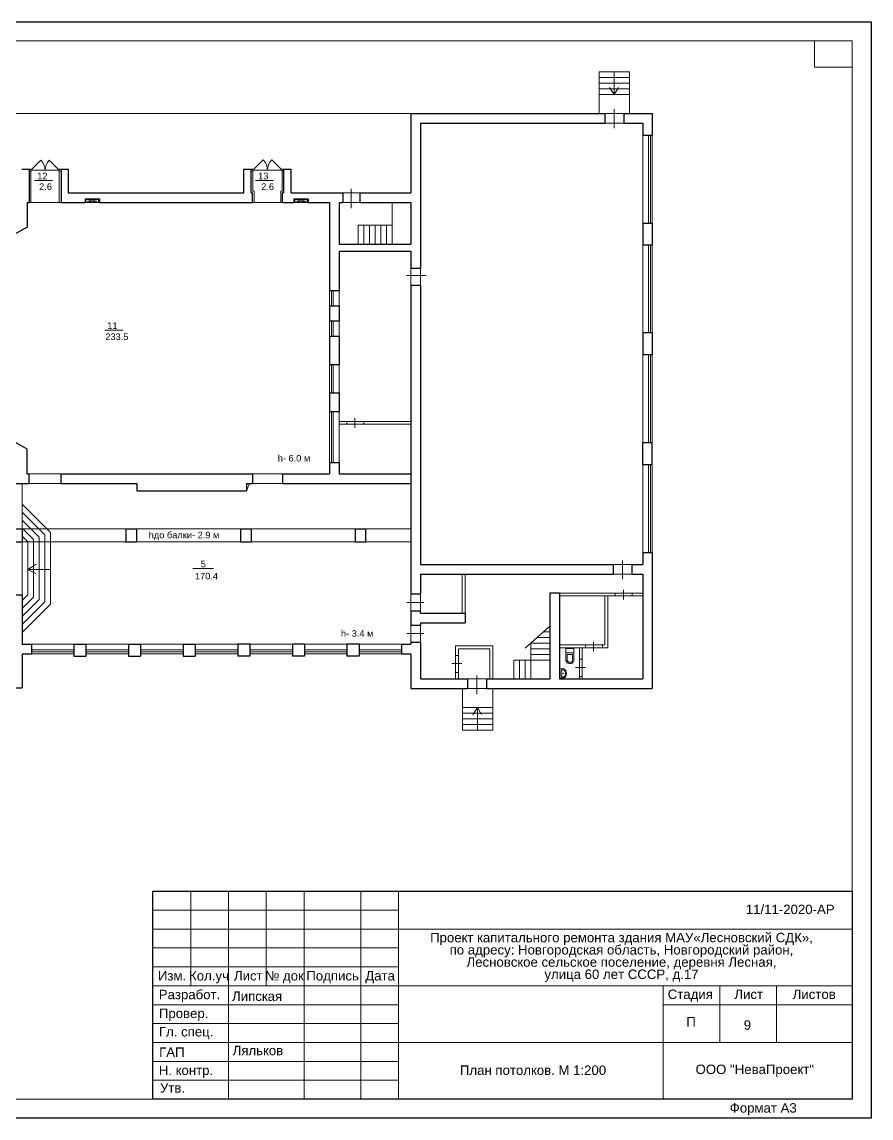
# Model space of a CAD drawing. Header units: metres. Extents: x 0 to 82, y 0 to 58.
# Drawn here: x 37.1 to 82, y 0 to 58 of the extents above; entities that cross this region are included whole.
import ezdxf
from ezdxf.enums import TextEntityAlignment as Align

# ---------------------------------------------------------------- set-up
doc = ezdxf.new("R2010")
doc.units = ezdxf.units.M
doc.header["$MEASUREMENT"] = 0
for name, color, linetype, lineweight in [('Level 1', 7, 'Continuous', 0), ('Level 4', 7, 'Continuous', 0), ('Level 44', 7, 'Continuous', 0), ('Level 50', 7, 'Continuous', 0), ('Level 63', 7, 'Continuous', 0)]:
    doc.layers.add(name, color=color, linetype=linetype, lineweight=lineweight)
doc.layers.add('YOLO_FRAME', color=1, linetype='Continuous')
doc.layers.add('YOLO_STAMP', color=1, linetype='Continuous')
doc.styles.add('GOST 2.304', font='CS_Gost2304.shx')
doc.styles.add('Style-Arial', font='arial.ttf')

# ---------------------------------------------------------------- blocks, each defined once
blk = doc.blocks.new('*U33')
at = {"color": 7, "linetype": 'Continuous', "lineweight": 30}
for p, q in [((-0.28, 0.35), (0.28, 0.35)), ((-0.28, 0.35), (-0.28, -0.35)), ((0.28, 0.35), (0.28, -0.35)), ((-0.28, -0.35), (0.28, -0.35))]:
    blk.add_line(p, q, dxfattribs=at)
blk = doc.blocks.new('SHIT2_3')
at = {"layer": 'Level 4', "color": 7, "linetype": 'Continuous', "lineweight": 0}
for p, q in [((-18.5017, -53), (-18.5017, 0)), ((18.5017, 0), (-18.5017, 0)), ((18.5017, -53), (18.5017, 0)), ((18.5017, -20), (-18.5017, -20)), ((-12.4997, -27.5), (-12.4997, -53)), ((12.5014, -27.5), (-12.4997, -27.5)), ((12.5014, -53), (12.5014, -27.5))]:
    blk.add_line(p, q, dxfattribs=at)
at = {"layer": 'Level 4', "color": 7, "linetype": 'Continuous', "lineweight": 0, "extrusion": (0, 0, -1), "flags": 128}
for points in [[(18.5017, -53), (18.308, -55.5017), (17.7315, -57.9438), (16.7859, -60.268), (15.4938, -62.419), (13.8859, -64.3454), (12.0007, -66.0014)], [(12.4997, -53), (12.3239, -54.8901), (11.8026, -56.7154), (10.9537, -58.4132), (9.8062, -59.9254), (8.3995, -61.2)], [(12.0001, -66.0006), (9.8473, -67.4084), (7.5316, -68.5283), (5.0913, -69.3417), (2.5668, -69.8352), (-0.0002, -70.0007), (-2.5671, -69.8354), (-5.0917, -69.342), (-7.532, -68.5288), (-9.8478, -67.409), (-12.0007, -66.0014)], [(8.3995, -61.2), (6.4969, -62.4009), (4.4265, -63.2816), (2.2418, -63.8193), (-0.0008, -64), (-2.2435, -63.8193), (-4.4282, -63.2816), (-6.4986, -62.4009), (-8.4012, -61.2)], [(-8.4012, -61.2), (-9.8079, -59.9254), (-10.9554, -58.4132), (-11.8043, -56.7154), (-12.3256, -54.8901), (-12.5014, -53)], [(-12.0007, -66.0014), (-13.8859, -64.3454), (-15.4938, -62.419), (-16.7859, -60.268), (-17.7315, -57.9438), (-18.308, -55.5017), (-18.5017, -53)]]:
    blk.add_lwpolyline(points, dxfattribs=at)
blk = doc.blocks.new('SINK10_3')
at = {"layer": 'Level 4', "color": 7, "linetype": 'Continuous', "lineweight": 0}
for p, q in [((-23, 0), (-23, -16.8)), ((23, 0), (-23, 0)), ((23, 0), (23, -16.8)), ((-17.9, -12.3), (-18, -13.4)), ((-18, -13.4), (-18, -16.8)), ((-17.5, -11.2), (-17.9, -12.3)), ((-16.8, -10.1), (-17.5, -11.2)), ((-15.9, -9.2), (-16.8, -10.1)), ((-14.8, -8.3), (-15.9, -9.2)), ((-13.6, -7.7), (-14.8, -8.3)), ((-12.2, -7.2), (-13.6, -7.7)), ((-10.7, -6.9), (-12.2, -7.2)), ((-9.1, -6.8), (-10.7, -6.9)), ((-9.1, -6.8), (-9.1, -6.8)), ((9.1, -6.8), (-9.1, -6.8)), ((9.1, -6.8), (9.1, -6.8)), ((10.7, -6.9), (9.1, -6.8)), ((12.2, -7.2), (10.7, -6.9)), ((13.6, -7.7), (12.2, -7.2)), ((14.8, -8.3), (13.6, -7.7)), ((15.9, -9.2), (14.8, -8.3)), ((16.8, -10.1), (15.9, -9.2)), ((17.5, -11.2), (16.8, -10.1)), ((17.9, -12.3), (17.5, -11.2)), ((18, -13.4), (17.9, -12.3)), ((18, -13.4), (18, -16.8))]:
    blk.add_line(p, q, dxfattribs=at)
for centre, radius, start, end in [((-9.1, -16.8), 13.9, 180, 241.5254), ((-9.1, -16.8), 8.89, 180, 241.5254), ((0, 0), 33, 241.5254, 298.4746), ((0, 0), 28, 241.5254, 298.4746), ((0, -15.2), 1.75, 0, 360), ((9.1, -16.8), 8.89, 298.4746, 360), ((9.1, -16.8), 13.9, 298.4746, 360)]:
    blk.add_arc(centre, radius, start, end, dxfattribs=at)
blk = doc.blocks.new('*U38')
at = {"layer": 'Level 50', "color": 7, "linetype": 'Continuous', "lineweight": 0}
for p, q in [((-20.487, 14.5), (20.513, 14.5)), ((20.513, 14.5), (20.513, -14.5)), ((20.513, -14.5), (-20.487, -14.5))]:
    blk.add_line(p, q, dxfattribs=at)
at = {"layer": 'Level 50', "color": 7, "linetype": 'Continuous', "lineweight": 13}
for p, q in [((-18.487, 14), (20.013, 14)), ((19.013, 14), (19.013, 13.3)), ((20.013, 14), (20.013, -14)), ((19.013, 13.3), (20.013, 13.3)), ((-18.926, -14), (20.013, -14))]:
    blk.add_line(p, q, dxfattribs=at)
at = {"layer": 'Level 63', "color": 7, "linetype": 'Continuous', "lineweight": 13}
for p, q in [((1.513, -8.5), (20.013, -8.5)), ((1.513, -8.5), (1.513, -14)), ((2.513, -8.5), (2.513, -11)), ((3.513, -8.5), (3.513, -14)), ((4.513, -8.5), (4.513, -11)), ((5.513, -8.5), (5.513, -14)), ((7.013, -8.5), (7.013, -14)), ((8.013, -8.5), (8.013, -14)), ((8.013, -9.5), (20.013, -9.5)), ((1.513, -10.5), (8.013, -10.5)), ((1.513, -11), (8.013, -11)), ((8.013, -11), (20.013, -11)), ((15.013, -11.5), (20.013, -11.5)), ((8.013, -12.5), (20.013, -12.5))]:
    blk.add_line(p, q, dxfattribs=at)
at = {"layer": 'Level 63', "color": 7, "linetype": 'Continuous', "lineweight": 0}
for p, q in [((1.513, -9), (8.013, -9)), ((1.513, -9.5), (8.013, -9.5)), ((1.513, -10), (8.013, -10)), ((1.513, -11.5), (8.013, -11.5)), ((1.513, -12), (8.013, -12)), ((1.513, -12.5), (8.013, -12.5)), ((1.513, -13), (8.013, -13)), ((1.513, -13.5), (8.013, -13.5))]:
    blk.add_line(p, q, dxfattribs=at)
at = {"layer": 'Level 63', "color": 7, "linetype": 'Continuous', "lineweight": 13, "flags": 128}
for points in [[(15.013, -11), (15.013, -14)], [(16.513, -11), (16.513, -12.5)], [(18.013, -11), (18.013, -12.5)]]:
    blk.add_lwpolyline(points, dxfattribs=at)
at = {"layer": 'Level 63', "color": 7, "linetype": 'Continuous', "lineweight": 0, "style": 'Style-Arial'}
for s, p in [('Изм.', (2.02, -10.735)), ('Кол.уч', (2.997, -10.735)), ('Лист', (4.036, -10.735)), ('№ док', (4.994, -10.735)), ('Подпись', (6.268, -10.735)), ('Дата', (7.524, -10.735)), ('Разработ.', (2.482, -11.231)), ('Стадия', (15.731, -11.225)), ('Лист', (17.276, -11.225)), ('Листов', (19.009, -11.225)), ('Провер.', (2.327, -11.729)), ('Гл. спец.', (2.393, -12.216)), ('ГАП', (2.014, -12.757)), ('Н. контр.', (2.388, -13.235)), ('ООО "НеваПроект"', (17.436, -13.211)), ('Утв.', (2.032, -13.702)), ('Формат А3', (17.66, -14.231))]:
    blk.add_text(s, height=0.25, dxfattribs=at).set_placement(p, align=Align.MIDDLE_CENTER)
blk = doc.blocks.new('формат_А3_1')
at = {"layer": 'Level 50', "color": 7, "linetype": 'Continuous', "lineweight": 13}
blk.add_blockref('*U38', (20.487, -14.5), dxfattribs=at)

msp = doc.modelspace()

# ---------------------------------------------------------------- linework, layer by layer
at = {"color": 7, "linetype": 'Continuous', "lineweight": 0}
for p, q in [((67.61482001, 53.15294122), (67.61482001, 55.35294122)), ((67.61482001, 55.35294122), (69.21482001, 55.35294122)), ((68.41482001, 54.15294122), (68.41482001, 55.35294122)), ((69.21482001, 53.15294122), (69.21482001, 55.35294122)), ((67.61482001, 55.05294122), (69.21482001, 55.05294122)), ((67.61482001, 54.75294122), (69.21482001, 54.75294122)), ((68.41482001, 54.15294122), (68.16040449, 54.53631055)), ((68.41482001, 54.15294122), (68.63031675, 54.52409343)), ((67.61482001, 54.45294122), (69.21482001, 54.45294122)), ((67.61482001, 54.15294122), (69.21482001, 54.15294122)), ((68.40439116, 53.38014354), (68.40439116, 52.38014354)), ((34.20482001, 53.15294122), (57.65482001, 53.15294122)), ((67.91482001, 53.15294122), (68.91482001, 53.15294122)), ((68.91482001, 52.64294122), (67.91482001, 52.64294122)), ((69.91482001, 47.34794122), (69.91482001, 52.00294122)), ((70.22482001, 52.00294122), (70.22482001, 47.34794122)), ((70.32482001, 52.00294122), (70.32482001, 47.34794122)), ((70.42482001, 52.00294122), (70.42482001, 47.34794122)), ((37.54482001, 50.15294122), (38.07515009, 50.68327131)), ((38.51448992, 50.68327131), (39.04482001, 50.15294122)), ((49.29482001, 50.15294122), (49.83929223, 50.69741344)), ((50.29034779, 50.69741344), (50.83482001, 50.15294122)), ((37.54482001, 50.15294122), (39.04482001, 50.15294122)), ((49.29482001, 50.15294122), (50.83482001, 50.15294122)), ((54.05482001, 48.95294122), (54.95482001, 48.95294122)), ((54.49282814, 49.17473836), (54.49282814, 48.14850059)), ((37.54482001, 48.44294122), (39.04482001, 48.44294122)), ((40.42482001, 48.44294122), (41.17482001, 48.44294122)), ((40.45902191, 48.61082198), (41.11402442, 48.4624542)), ((41.11402442, 48.61082198), (40.45902191, 48.4624542)), ((49.26482001, 48.44294122), (50.76482001, 48.44294122)), ((51.45752693, 48.44294122), (52.20752693, 48.44294122)), ((51.5020722, 48.4624542), (52.15707471, 48.61082198)), ((52.15707471, 48.4624542), (51.5020722, 48.61082198)), ((54.95482001, 48.44294122), (54.05482001, 48.44294122)), ((56.65482001, 48.44294122), (56.65482001, 46.24294122)), ((54.85482001, 47.24294122), (56.65482001, 47.24294122)), ((54.85482001, 47.24294122), (54.85482001, 46.24294122)), ((55.15482001, 47.24294122), (55.15482001, 46.24294122)), ((55.45482001, 47.24294122), (55.45482001, 46.24294122)), ((55.75482001, 47.24294122), (55.75482001, 46.24294122)), ((56.05482001, 47.24294122), (56.05482001, 46.24294122)), ((56.35482001, 47.24294122), (56.35482001, 46.24294122)), ((69.91482001, 46.19794122), (69.91482001, 41.54294122)), ((70.22482001, 46.19794122), (70.22482001, 41.54294122)), ((70.32482001, 46.19794122), (70.32482001, 41.54294122)), ((70.42482001, 46.19794122), (70.42482001, 41.54294122)), ((57.65482001, 44.96294122), (57.65482001, 44.06294122)), ((58.16482001, 44.06294122), (58.16482001, 44.96294122)), ((57.41651171, 44.57890735), (58.46313447, 44.57890735)), ((53.44482001, 43.78058527), (53.44482001, 42.98058527)), ((53.54482001, 43.78058527), (53.54482001, 42.98058527)), ((53.44482001, 41.38058527), (53.44482001, 42.18058527)), ((53.54482001, 41.38058527), (53.54482001, 42.18058527)), ((69.91482001, 35.73794122), (69.91482001, 40.39294122)), ((70.22482001, 35.73794122), (70.22482001, 40.39294122)), ((70.32482001, 35.73794122), (70.32482001, 40.39294122)), ((70.42482001, 35.73794122), (70.42482001, 40.39294122)), ((53.44482001, 39.88058527), (53.44482001, 38.38058527)), ((53.54482001, 39.88058527), (53.54482001, 38.38058527)), ((53.44482001, 37.38058527), (53.44482001, 34.68058527)), ((53.54482001, 37.38058527), (53.54482001, 34.68058527)), ((54.25482001, 36.86294122), (55.15482001, 36.86294122)), ((55.15482001, 36.71294122), (54.25482001, 36.71294122)), ((54.68672008, 37.03600722), (54.68672008, 36.51677977)), ((69.91482001, 34.58794122), (69.91482001, 29.93294122)), ((70.22482001, 29.93294122), (70.22482001, 34.58794122)), ((70.32482001, 29.93294122), (70.32482001, 34.58794122)), ((70.42482001, 29.93294122), (70.42482001, 34.58794122)), ((37.44482001, 34.09294122), (39.14482001, 34.09294122)), ((49.26482001, 34.09294122), (50.86482001, 34.09294122)), ((37.44482001, 33.58294122), (39.14482001, 33.58294122)), ((49.26482001, 33.58294122), (50.86482001, 33.58294122)), ((38.57482001, 30.9799975), (37.07482001, 32.4799975)), ((38.27482001, 30.85573343), (37.07482001, 32.05573343)), ((37.97482001, 30.73146936), (37.07482001, 31.63146936)), ((37.67482001, 30.60720529), (37.07482001, 31.20720529)), ((37.37482001, 30.48294122), (37.07482001, 30.78294122)), ((38.27482001, 30.85573343), (38.27482001, 27.31014902)), ((38.57482001, 30.9799975), (38.57482001, 27.18588495)), ((37.37482001, 30.48294122), (37.37482001, 27.68294122)), ((37.67482001, 30.60720529), (37.67482001, 27.55867715)), ((37.97482001, 30.73146936), (37.97482001, 27.43441309)), ((37.37482001, 29.03294122), (37.82495074, 29.30623447)), ((38.57482001, 29.03294122), (37.37482001, 29.03294122)), ((37.37482001, 29.03294122), (37.7997733, 28.81480761)), ((68.36482001, 29.29294122), (69.36482001, 29.29294122)), ((68.85191898, 28.51071335), (68.85191898, 29.51071335)), ((69.36482001, 28.78294122), (68.36482001, 28.78294122)), ((68.89672008, 27.95600722), (68.89672008, 27.43677977)), ((37.37482001, 27.68294122), (37.07482001, 27.38294122)), ((37.67482001, 27.55867715), (37.07482001, 26.95867715)), ((37.97482001, 27.43441309), (37.07482001, 26.53441309)), ((38.27482001, 27.31014902), (37.07482001, 26.11014902)), ((57.44310283, 27.27708831), (58.34310283, 27.27708831)), ((57.65482001, 27.73294122), (57.65482001, 26.83294122)), ((58.16482001, 26.83294122), (58.16482001, 27.73294122)), ((68.46482001, 27.78294122), (69.36482001, 27.78294122)), ((69.36482001, 27.63294122), (68.46482001, 27.63294122)), ((38.57482001, 27.18588495), (37.07482001, 25.68588495)), ((57.44310283, 25.63879414), (58.34310283, 25.63879414)), ((57.65482001, 25.18294122), (57.65482001, 26.08294122)), ((58.16482001, 26.08294122), (58.16482001, 25.18294122)), ((65.00482001, 26.03294122), (63.69752937, 24.85637965)), ((64.67148668, 25.73294122), (65.00482001, 25.73294122)), ((37.56982001, 25.08294122), (39.81982001, 25.08294122)), ((40.45982001, 25.08294122), (42.70982001, 25.08294122)), ((43.34982001, 25.08294122), (45.59982001, 25.08294122)), ((48.48982001, 25.08294122), (46.23982001, 25.08294122)), ((51.37982001, 25.08294122), (49.12982001, 25.08294122)), ((54.26982001, 25.08294122), (52.01982001, 25.08294122)), ((57.15982001, 25.08294122), (54.90982001, 25.08294122)), ((64.00482001, 25.13294122), (65.00482001, 25.13294122)), ((64.00482001, 25.13294122), (64.00482001, 23.23294122)), ((64.33815334, 25.43294122), (65.00482001, 25.43294122)), ((66.88537548, 25.03294122), (67.78537548, 25.03294122)), ((67.31727555, 25.20600722), (67.31727555, 24.68677977)), ((39.81982001, 24.77294122), (37.56982001, 24.77294122)), ((39.81982001, 24.67294122), (37.56982001, 24.67294122)), ((39.81982001, 24.57294122), (37.56982001, 24.57294122)), ((42.70982001, 24.77294122), (40.45982001, 24.77294122)), ((42.70982001, 24.67294122), (40.45982001, 24.67294122)), ((42.70982001, 24.57294122), (40.45982001, 24.57294122)), ((45.59982001, 24.77294122), (43.34982001, 24.77294122)), ((45.59982001, 24.67294122), (43.34982001, 24.67294122)), ((45.59982001, 24.57294122), (43.34982001, 24.57294122)), ((46.23982001, 24.77294122), (48.48982001, 24.77294122)), ((46.23982001, 24.67294122), (48.48982001, 24.67294122)), ((46.23982001, 24.57294122), (48.48982001, 24.57294122)), ((49.12982001, 24.77294122), (51.37982001, 24.77294122)), ((49.12982001, 24.67294122), (51.37982001, 24.67294122)), ((49.12982001, 24.57294122), (51.37982001, 24.57294122)), ((52.01982001, 24.77294122), (54.26982001, 24.77294122)), ((52.01982001, 24.67294122), (54.26982001, 24.67294122)), ((52.01982001, 24.57294122), (54.26982001, 24.57294122)), ((54.90982001, 24.77294122), (57.15982001, 24.77294122)), ((54.90982001, 24.67294122), (57.15982001, 24.67294122)), ((54.90982001, 24.57294122), (57.15982001, 24.57294122)), ((60.01482001, 23.58294122), (60.01482001, 24.48294122)), ((60.16482001, 24.48294122), (60.16482001, 23.58294122)), ((64.00482001, 24.83294122), (65.00482001, 24.83294122)), ((64.00482001, 24.53294122), (65.00482001, 24.53294122)), ((67.78537548, 24.88294122), (66.88537548, 24.88294122)), ((60.337886, 24.05104115), (59.81865856, 24.05104115)), ((63.10482001, 24.23294122), (63.10482001, 23.23294122)), ((63.10482001, 24.23294122), (65.00482001, 24.23294122)), ((63.40482001, 24.23294122), (63.40482001, 23.23294122)), ((63.70482001, 24.23294122), (63.70482001, 23.23294122)), ((66.887886, 23.8416714), (66.36865856, 23.8416714)), ((66.56482001, 23.37357147), (66.56482001, 24.27357147)), ((66.71482001, 24.27357147), (66.71482001, 23.37357147)), ((60.65482001, 23.23294122), (61.65482001, 23.23294122)), ((61.13545321, 23.42596605), (61.13545321, 22.42596605)), ((60.37803817, 22.72294122), (60.37803817, 20.52294122)), ((61.65482001, 22.72294122), (60.65482001, 22.72294122)), ((61.97803817, 22.72294122), (61.97803817, 20.52294122)), ((60.37803817, 21.72294122), (61.97803817, 21.72294122)), ((61.17803817, 21.72294122), (60.92362265, 21.3395719)), ((61.17803817, 21.72294122), (61.17803817, 20.52294122)), ((61.17803817, 21.72294122), (61.39353491, 21.35178901)), ((60.37803817, 21.42294122), (61.97803817, 21.42294122)), ((60.37803817, 21.12294122), (61.97803817, 21.12294122)), ((60.37803817, 20.82294122), (61.97803817, 20.82294122)), ((60.37803817, 20.52294122), (61.97803817, 20.52294122))]:
    msp.add_line(p, q, dxfattribs=at)
at = {"color": 7, "linetype": 'Continuous', "lineweight": 30}
for p, q in [((57.65482001, 53.15294122), (67.91482001, 53.15294122)), ((57.65482001, 53.15294122), (57.65482001, 48.95294122)), ((67.91482001, 53.15294122), (67.91482001, 52.64294122)), ((68.91482001, 53.15294122), (68.91482001, 52.64294122)), ((68.91482001, 53.15294122), (70.42482001, 53.15294122)), ((70.42482001, 53.15294122), (70.42482001, 52.00294122)), ((58.16482001, 52.64294122), (58.16482001, 44.96294122)), ((58.16482001, 52.64294122), (67.91482001, 52.64294122)), ((68.91482001, 52.64294122), (69.91482001, 52.64294122)), ((69.91482001, 52.64294122), (69.91482001, 52.00294122)), ((69.91482001, 52.00294122), (70.42482001, 52.00294122)), ((37.06482001, 50.20294122), (37.44482001, 50.20294122)), ((37.44482001, 50.20294122), (37.44482001, 48.44294122)), ((39.14482001, 50.20294122), (39.14482001, 48.44294122)), ((39.14482001, 50.20294122), (39.52482001, 50.20294122)), ((39.52482001, 50.20294122), (39.52482001, 48.95294122)), ((48.81482001, 50.20294122), (49.19482001, 50.20294122)), ((48.81482001, 48.95294122), (48.81482001, 50.20294122)), ((49.19482001, 48.95294122), (49.19482001, 50.20294122)), ((50.93482001, 48.95294122), (50.93482001, 50.20294122)), ((50.93482001, 50.20294122), (51.31482001, 50.20294122)), ((51.31482001, 48.95294122), (51.31482001, 50.20294122)), ((39.52482001, 48.95294122), (48.81482001, 48.95294122)), ((49.19482001, 48.95294122), (49.26482001, 48.95294122)), ((49.26482001, 48.44294122), (49.26482001, 48.95294122)), ((50.93482001, 48.95294122), (50.86482001, 48.95294122)), ((50.86482001, 48.44294122), (50.86482001, 48.95294122)), ((51.31482001, 48.95294122), (54.05482001, 48.95294122)), ((54.05482001, 48.95294122), (54.05482001, 48.44294122)), ((54.95482001, 48.95294122), (54.95482001, 48.44294122)), ((54.95482001, 48.95294122), (57.65482001, 48.95294122)), ((37.34482001, 48.44294122), (37.34482001, 47.14294122)), ((37.34482001, 48.44294122), (37.44482001, 48.44294122)), ((39.14482001, 48.44294122), (40.42482001, 48.44294122)), ((40.42482001, 48.64294122), (40.42482001, 48.44294122)), ((40.42482001, 48.64294122), (41.17482001, 48.64294122)), ((41.17482001, 48.64294122), (41.17482001, 48.44294122)), ((41.17482001, 48.44294122), (49.26482001, 48.44294122)), ((50.86482001, 48.44294122), (51.45752693, 48.44294122)), ((51.45752693, 48.64294122), (51.45752693, 48.44294122)), ((51.45752693, 48.64294122), (52.20752693, 48.64294122)), ((52.20752693, 48.64294122), (52.20752693, 48.44294122)), ((52.20752693, 48.44294122), (53.34482001, 48.44294122)), ((53.34482001, 48.44294122), (53.34482001, 43.78058527)), ((53.85482001, 48.44294122), (53.85482001, 46.24294122)), ((53.85482001, 48.44294122), (54.05482001, 48.44294122)), ((54.95482001, 48.44294122), (57.65482001, 48.44294122)), ((57.65482001, 48.44294122), (57.65482001, 46.24294122)), ((37.34482001, 47.14294122), (34.34482001, 45.44294122)), ((69.91482001, 47.34794122), (70.42482001, 47.34794122)), ((69.91482001, 47.34794122), (69.91482001, 46.19794122)), ((70.42482001, 47.34794122), (70.42482001, 46.19794122)), ((53.85482001, 46.24294122), (57.65482001, 46.24294122)), ((53.85482001, 45.86294122), (57.65482001, 45.86294122)), ((53.85482001, 45.86294122), (53.85482001, 43.78058527)), ((57.65482001, 45.86294122), (57.65482001, 44.96294122)), ((69.91482001, 46.19794122), (70.42482001, 46.19794122)), ((57.65482001, 44.96294122), (58.16482001, 44.96294122)), ((53.34482001, 43.78058527), (53.85482001, 43.78058527)), ((57.65482001, 44.06294122), (58.16482001, 44.06294122)), ((57.65482001, 44.06294122), (57.65482001, 27.73294122)), ((58.16482001, 44.06294122), (58.16482001, 29.29294122)), ((53.34482001, 42.98058527), (53.85482001, 42.98058527)), ((53.34482001, 42.98058527), (53.34482001, 42.18058527)), ((53.85482001, 42.98058527), (53.85482001, 42.18058527)), ((53.34482001, 42.18058527), (53.85482001, 42.18058527)), ((53.34482001, 41.38058527), (53.85482001, 41.38058527)), ((53.34482001, 41.38058527), (53.34482001, 39.88058527)), ((53.85482001, 41.38058527), (53.85482001, 39.88058527)), ((70.42482001, 41.54294122), (69.91482001, 41.54294122)), ((69.91482001, 41.54294122), (69.91482001, 40.39294122)), ((70.42482001, 41.54294122), (70.42482001, 40.39294122)), ((70.42482001, 40.39294122), (69.91482001, 40.39294122)), ((53.34482001, 39.88058527), (53.85482001, 39.88058527)), ((53.34482001, 38.38058527), (53.85482001, 38.38058527)), ((53.34482001, 38.38058527), (53.34482001, 37.38058527)), ((53.85482001, 38.38058527), (53.85482001, 37.38058527)), ((53.34482001, 37.38058527), (53.85482001, 37.38058527)), ((37.34482001, 35.39294122), (34.34482001, 37.09294122)), ((37.34482001, 34.09294122), (37.34482001, 35.39294122)), ((69.91482001, 35.73794122), (70.42482001, 35.73794122)), ((69.91482001, 34.58794122), (69.91482001, 35.73794122)), ((70.42482001, 34.58794122), (70.42482001, 35.73794122)), ((53.34482001, 34.68058527), (53.34482001, 34.09294122)), ((53.34482001, 34.68058527), (53.85482001, 34.68058527)), ((53.85482001, 34.68058527), (53.85482001, 34.09294122)), ((69.91482001, 34.58794122), (70.42482001, 34.58794122)), ((37.34482001, 34.09294122), (37.44482001, 34.09294122)), ((37.44482001, 33.58294122), (37.44482001, 34.09294122)), ((39.14482001, 33.58294122), (39.14482001, 34.09294122)), ((39.14482001, 34.09294122), (49.26482001, 34.09294122)), ((49.26482001, 34.09294122), (49.26482001, 33.58294122)), ((50.86482001, 34.09294122), (50.86482001, 33.58294122)), ((50.86482001, 34.09294122), (53.34482001, 34.09294122)), ((53.85482001, 34.09294122), (57.65482001, 34.09294122)), ((35.94308105, 33.58294122), (37.44482001, 33.58294122)), ((39.14482001, 33.58294122), (43.15482001, 33.58294122)), ((43.15482001, 33.58294122), (43.15482001, 33.18294122)), ((43.15482001, 33.18294122), (48.95482001, 33.18294122)), ((48.95482001, 33.58294122), (48.95482001, 33.18294122)), ((48.95482001, 33.58294122), (49.26482001, 33.58294122)), ((50.86482001, 33.58294122), (57.65482001, 33.58294122)), ((69.91482001, 29.93294122), (69.91482001, 29.29294122)), ((69.91482001, 29.93294122), (70.42482001, 29.93294122)), ((70.42482001, 29.93294122), (70.42482001, 22.72294122)), ((58.16482001, 29.29294122), (68.36482001, 29.29294122)), ((68.36482001, 28.78294122), (68.36482001, 29.29294122)), ((69.36482001, 28.78294122), (69.36482001, 29.29294122)), ((69.36482001, 29.29294122), (69.91482001, 29.29294122)), ((58.16482001, 28.78294122), (68.36482001, 28.78294122)), ((58.16482001, 28.78294122), (58.16482001, 27.73294122)), ((69.36482001, 28.78294122), (69.91482001, 28.78294122)), ((69.91482001, 28.78294122), (69.91482001, 23.23294122)), ((36.43482001, 27.68294122), (37.07482001, 27.68294122)), ((37.07482001, 27.68294122), (37.07482001, 25.08294122)), ((57.65482001, 27.73294122), (58.16482001, 27.73294122)), ((65.00482001, 27.78294122), (65.00482001, 23.23294122)), ((65.51482001, 27.78294122), (65.00482001, 27.78294122)), ((65.51482001, 27.78294122), (65.51482001, 23.23294122)), ((57.65482001, 26.83294122), (58.16482001, 26.83294122)), ((57.65482001, 26.83294122), (57.65482001, 26.08294122)), ((58.16482001, 26.71294122), (58.16482001, 26.83294122)), ((58.16482001, 26.71294122), (60.51482001, 26.71294122)), ((60.51482001, 26.71294122), (60.51482001, 26.20294122)), ((58.16482001, 26.20294122), (60.51482001, 26.20294122)), ((58.16482001, 26.20294122), (58.16482001, 26.08294122)), ((57.65482001, 26.08294122), (58.16482001, 26.08294122)), ((37.07482001, 25.08294122), (37.56982001, 25.08294122)), ((37.56982001, 25.08294122), (37.56982001, 24.57294122)), ((39.81982001, 25.08294122), (39.81982001, 24.44294122)), ((39.81982001, 25.08294122), (40.45982001, 25.08294122)), ((40.45982001, 25.08294122), (40.45982001, 24.44294122)), ((42.70982001, 25.08294122), (42.70982001, 24.44294122)), ((42.70982001, 25.08294122), (43.34982001, 25.08294122)), ((43.34982001, 25.08294122), (43.34982001, 24.44294122)), ((45.59982001, 25.08294122), (45.59982001, 24.44294122)), ((45.59982001, 25.08294122), (46.23982001, 25.08294122)), ((46.23982001, 25.08294122), (46.23982001, 24.44294122)), ((48.48982001, 25.08294122), (48.48982001, 24.44294122)), ((49.12982001, 25.08294122), (48.48982001, 25.08294122)), ((49.12982001, 25.08294122), (49.12982001, 24.44294122)), ((51.37982001, 25.08294122), (51.37982001, 24.44294122)), ((52.01982001, 25.08294122), (51.37982001, 25.08294122)), ((52.01982001, 25.08294122), (52.01982001, 24.44294122)), ((54.26982001, 25.08294122), (54.26982001, 24.44294122)), ((54.90982001, 25.08294122), (54.26982001, 25.08294122)), ((54.90982001, 25.08294122), (54.90982001, 24.44294122)), ((57.15982001, 25.08294122), (57.65482001, 25.08294122)), ((57.15982001, 25.08294122), (57.15982001, 24.57294122)), ((57.65482001, 25.18294122), (58.16482001, 25.18294122)), ((57.65482001, 25.18294122), (57.65482001, 25.08294122)), ((58.16482001, 25.18294122), (58.16482001, 23.23294122)), ((37.07482001, 24.57294122), (37.56982001, 24.57294122)), ((37.07482001, 24.57294122), (37.07482001, 22.77294122)), ((39.81982001, 24.44294122), (40.45982001, 24.44294122)), ((42.70982001, 24.44294122), (43.34982001, 24.44294122)), ((45.59982001, 24.44294122), (46.23982001, 24.44294122)), ((49.12982001, 24.44294122), (48.48982001, 24.44294122)), ((52.01982001, 24.44294122), (51.37982001, 24.44294122)), ((54.90982001, 24.44294122), (54.26982001, 24.44294122)), ((57.15982001, 24.57294122), (57.65482001, 24.57294122)), ((57.65482001, 24.57294122), (57.65482001, 22.72294122)), ((58.16482001, 23.23294122), (60.65482001, 23.23294122)), ((60.65482001, 23.23294122), (60.65482001, 22.72294122)), ((61.65482001, 23.23294122), (61.65482001, 22.72294122)), ((61.65482001, 23.23294122), (65.00482001, 23.23294122)), ((65.51482001, 23.23294122), (69.91482001, 23.23294122)), ((33.46482001, 22.77294122), (37.07482001, 22.77294122)), ((57.65482001, 22.72294122), (60.65482001, 22.72294122)), ((61.65482001, 22.72294122), (70.42482001, 22.72294122))]:
    msp.add_line(p, q, dxfattribs=at)
at = {"color": 7, "linetype": 'Continuous', "lineweight": 13}
for p, q in [((37.54482001, 50.10294122), (37.44482001, 50.10294122)), ((37.54482001, 50.10294122), (37.54482001, 48.44294122)), ((39.04482001, 50.10294122), (39.04482001, 48.44294122)), ((49.29482001, 49.05294122), (49.29482001, 50.10294122)), ((50.83482001, 49.05294122), (50.83482001, 50.10294122)), ((49.29482001, 49.05294122), (49.36482001, 49.05294122)), ((49.36482001, 49.05294122), (49.36482001, 48.44294122)), ((50.76482001, 49.05294122), (50.76482001, 48.44294122)), ((50.83482001, 49.05294122), (50.76482001, 49.05294122)), ((37.44482001, 48.44294122), (37.54482001, 48.44294122)), ((39.14482001, 48.44294122), (39.04482001, 48.44294122)), ((49.26482001, 48.44294122), (49.36482001, 48.44294122)), ((50.86482001, 48.44294122), (50.76482001, 48.44294122)), ((53.34482001, 43.78058527), (53.34482001, 42.98058527)), ((53.85482001, 42.98058527), (53.85482001, 43.78058527)), ((53.34482001, 41.38058527), (53.34482001, 42.18058527)), ((53.85482001, 42.18058527), (53.85482001, 41.38058527)), ((53.34482001, 39.88058527), (53.34482001, 38.38058527)), ((53.85482001, 38.38058527), (53.85482001, 39.88058527)), ((53.34482001, 37.38058527), (53.34482001, 34.68058527)), ((53.85482001, 34.68058527), (53.85482001, 37.38058527)), ((53.85482001, 36.86294122), (54.25482001, 36.86294122)), ((53.85482001, 36.71294122), (54.25482001, 36.71294122)), ((54.25482001, 36.86294122), (54.25482001, 36.71294122)), ((55.15482001, 36.86294122), (55.15482001, 36.71294122)), ((55.15482001, 36.86294122), (57.65482001, 36.86294122)), ((55.15482001, 36.71294122), (57.65482001, 36.71294122)), ((37.07482001, 31.18294122), (37.07482001, 33.58294122)), ((60.36482001, 26.71294122), (60.36482001, 28.78294122)), ((60.51482001, 26.71294122), (60.51482001, 28.78294122)), ((65.51482001, 27.78294122), (68.46482001, 27.78294122)), ((65.51482001, 27.63294122), (68.46482001, 27.63294122)), ((67.91482001, 27.63294122), (67.91482001, 25.03294122)), ((68.06482001, 27.63294122), (68.06482001, 24.88294122)), ((68.46482001, 27.78294122), (68.46482001, 27.63294122)), ((69.36482001, 27.78294122), (69.36482001, 27.63294122)), ((69.36482001, 27.78294122), (69.91482001, 27.78294122)), ((69.36482001, 27.63294122), (69.91482001, 27.63294122)), ((60.01482001, 24.98294122), (60.01482001, 24.48294122)), ((60.01482001, 24.98294122), (61.98482001, 24.98294122)), ((61.98482001, 24.98294122), (61.98482001, 23.23294122)), ((65.51482001, 25.03294122), (66.88537548, 25.03294122)), ((66.88537548, 25.03294122), (66.88537548, 24.88294122)), ((67.78537548, 25.03294122), (67.78537548, 24.88294122)), ((67.78537548, 25.03294122), (67.91482001, 25.03294122)), ((60.16482001, 24.48294122), (60.01482001, 24.48294122)), ((60.16482001, 24.83294122), (61.83482001, 24.83294122)), ((60.16482001, 24.83294122), (60.16482001, 24.48294122)), ((61.83482001, 24.83294122), (61.83482001, 23.23294122)), ((65.51482001, 24.88294122), (66.88537548, 24.88294122)), ((66.56482001, 24.88294122), (66.56482001, 24.27357147)), ((66.71482001, 24.88294122), (66.71482001, 24.27357147)), ((67.78537548, 24.88294122), (68.06482001, 24.88294122)), ((66.71482001, 24.27357147), (66.56482001, 24.27357147)), ((60.16482001, 23.58294122), (60.01482001, 23.58294122)), ((60.01482001, 23.58294122), (60.01482001, 23.23294122)), ((60.16482001, 23.58294122), (60.16482001, 23.23294122)), ((66.71482001, 23.37357147), (66.56482001, 23.37357147)), ((66.56482001, 23.37357147), (66.56482001, 23.23294122)), ((66.71482001, 23.37357147), (66.71482001, 23.23294122))]:
    msp.add_line(p, q, dxfattribs=at)
at = {"color": 252, "linetype": 'Continuous', "lineweight": 0, "flags": 128}
msp.add_lwpolyline([(37.07482001, 33.58294122), (43.15482001, 33.58294122), (43.15482001, 33.18294122), (48.95482001, 33.18294122), (49.10982001, 33.58294122), (57.65482001, 33.58294122), (57.65482001, 25.08294122), (37.07482001, 25.08294122), (37.07482001, 33.58294122)], close=True, dxfattribs=at)
at = {"color": 7, "linetype": 'Continuous', "lineweight": 0}
for centre, radius, start, end in [((37.54482001, 50.15294122), 0.75, 0, 45), ((39.04482001, 50.15294122), 0.75, 135, 180), ((49.29482001, 50.15294122), 0.77, 0, 45), ((50.83482001, 50.15294122), 0.77, 135, 180)]:
    msp.add_arc(centre, radius, start, end, dxfattribs=at)
for points in [[(37.44482001, 50.20294122), (37.54482001, 50.20294122), (37.54482001, 50.10294122), (37.44482001, 50.10294122)], [(39.04482001, 50.20294122), (39.14482001, 50.20294122), (39.14482001, 50.10294122), (39.04482001, 50.10294122)], [(49.19482001, 50.20294122), (49.29482001, 50.20294122), (49.29482001, 50.10294122), (49.19482001, 50.10294122)], [(50.83482001, 50.20294122), (50.93482001, 50.20294122), (50.93482001, 50.10294122), (50.83482001, 50.10294122)], [(40.45902191, 48.61082198), (41.11402442, 48.61082198), (41.11402442, 48.4624542), (40.45902191, 48.4624542)], [(51.5020722, 48.61082198), (52.15707471, 48.61082198), (52.15707471, 48.4624542), (51.5020722, 48.4624542)]]:
    msp.add_3dface(points, dxfattribs=at)
at = {"layer": 'Level 63', "color": 7, "linetype": 'Continuous', "lineweight": 0}
for p, q in [((37.07482001, 31.18294122), (57.65482001, 31.18294122)), ((37.07482001, 30.48294122), (57.65482001, 30.48294122))]:
    msp.add_line(p, q, dxfattribs=at)
at = {"layer": 'YOLO_FRAME'}
msp.add_lwpolyline([(-0.00003055, 58.00004231), (81.99996945, 58.00004231), (81.99996945, 0.00004231), (-0.00003055, 0.00004231)], close=True, dxfattribs=at)
at = {"layer": 'YOLO_STAMP'}
msp.add_lwpolyline([(43.99996945, 12.00004231), (80.99996945, 12.00004231), (80.99996945, 1.00004231), (43.99996945, 1.00004231)], close=True, dxfattribs=at)

# ---------------------------------------------------------------- block references
at = {"color": 7, "linetype": 'Continuous', "lineweight": 30}
for p in [(36.79485591, 30.83292657), (42.85485591, 30.83292657), (48.91485591, 30.83292657), (54.97485591, 30.83292657)]:
    msp.add_blockref('*U33', p, dxfattribs=at)
at = {"layer": 'Level 4', "color": 7, "linetype": 'Continuous', "lineweight": 0, "extrusion": (0, 0, -1), "xscale": 0.01142857142857058, "yscale": 0.01142857142857058}
msp.add_blockref('SHIT2_3', (-66.06690416, 24.8472897), dxfattribs=at)
at = {"layer": 'Level 4', "color": 7, "linetype": 'Continuous', "lineweight": 0, "xscale": 0.0104680851063821, "yscale": 0.0104680851063821, "rotation": 90}
msp.add_blockref('SINK10_3', (65.53779453, 23.52633148), dxfattribs=at)
at = {"layer": 'Level 50', "color": 7, "linetype": 'Continuous', "lineweight": 13, "xscale": 2, "yscale": 2}
msp.add_blockref('формат_А3_1', (-0.00003055, 58.00004231), dxfattribs=at)

# ---------------------------------------------------------------- texts
at = {"color": 7, "linetype": 'Continuous', "lineweight": 0, "style": 'Style-Arial'}
for s, p in [('%%u 12  %%U', (38.21869694, 50.02163616)), ('%%u 13  %%U', (49.90830631, 50.02163616)), ('2.6', (38.32069861, 49.45809763)), ('2.6', (50.07109777, 49.45809763)), ('%%u 11  %%U', (41.92539089, 42.10204493)), ('233.5', (42.09417224, 41.51892856)), ('%%u   5   %%U', (46.66457213, 29.49111713))]:
    msp.add_text(s, height=0.35, dxfattribs=at).set_placement(p, align=Align.TOP_CENTER)
at = {"color": 7, "linetype": 'Continuous', "lineweight": 13, "style": 'Style-Arial'}
msp.add_text('170.4', height=0.35, dxfattribs=at).set_placement((46.83535012, 28.84972963), align=Align.TOP_CENTER)
msp.add_text('Ляльков', height=0.5, dxfattribs=at).set_placement((49.55628011, 3.57637638), align=Align.MIDDLE_CENTER)
at = {"color": 7, "linetype": 'Continuous', "lineweight": 0, "insert": (75.45487286, 4.92087091), "char_height": 0.5, "attachment_point": 5, "line_spacing_factor": 0.72, "style": 'GOST 2.304'}
msp.add_mtext('\\fArial|b0|i0|c204204|p39;9', dxfattribs=at)
at = {"layer": 'Level 1', "color": 7, "linetype": 'Continuous', "lineweight": 13, "insert": (49.5141808, 6.44470197), "char_height": 0.5, "attachment_point": 5, "line_spacing_factor": 0.72, "style": 'GOST 2.304'}
msp.add_mtext('\\fArial|b0|i0|c204204|p39;Липская', dxfattribs=at)
at = {"layer": 'Level 44', "color": 7, "linetype": 'Continuous', "lineweight": 13, "style": 'Style-Arial'}
msp.add_text('П', height=0.5, dxfattribs=at).set_placement((72.22726404, 5.34544022), align=Align.TOP_LEFT)
at = {"layer": 'Level 44', "color": 7, "linetype": 'Continuous', "lineweight": 13, "char_height": 0.5, "line_spacing_factor": 0.6, "style": 'Style-Arial'}
for s, insert, attachment_point in [('11/11-2020-АР\\P', (75.37234009, 11.29341685), 1), ('План потолков. М 1:200', (64.11415011, 2.5300456), 5)]:
    msp.add_mtext(s, dxfattribs=dict(at, insert=insert, attachment_point=attachment_point))
at = {"layer": 'Level 63', "color": 7, "linetype": 'Continuous', "lineweight": 13, "char_height": 0.35, "attachment_point": 5, "line_spacing_factor": 0.6, "style": 'Style-Arial'}
for s, insert in [('h- 6.0 м', (51.46532725, 34.9116066)), ('hдо балки- 2.9 м', (45.64705127, 30.79973023)), ('h- 3.4 м', (54.8096711, 25.6416915))]:
    msp.add_mtext(s, dxfattribs=dict(at, insert=insert))
at = {"layer": 'Level 63', "color": 18, "linetype": 'Continuous', "lineweight": 0, "true_color": 0x000000, "insert": (68.7941909, 8.50474514), "char_height": 0.5, "attachment_point": 5, "line_spacing_factor": 0.776524, "style": 'Style-Arial'}
msp.add_mtext('Проект капитального ремонта здания МАУ«Лесновский СДК», \\Pпо адресу: Новгородская область, Новгородский район, \\PЛесновское сельское поселение, деревня Лесная, \\Pулица 60 лет СССР, д.17', dxfattribs=at)

doc.saveas('drawing.dxf')
